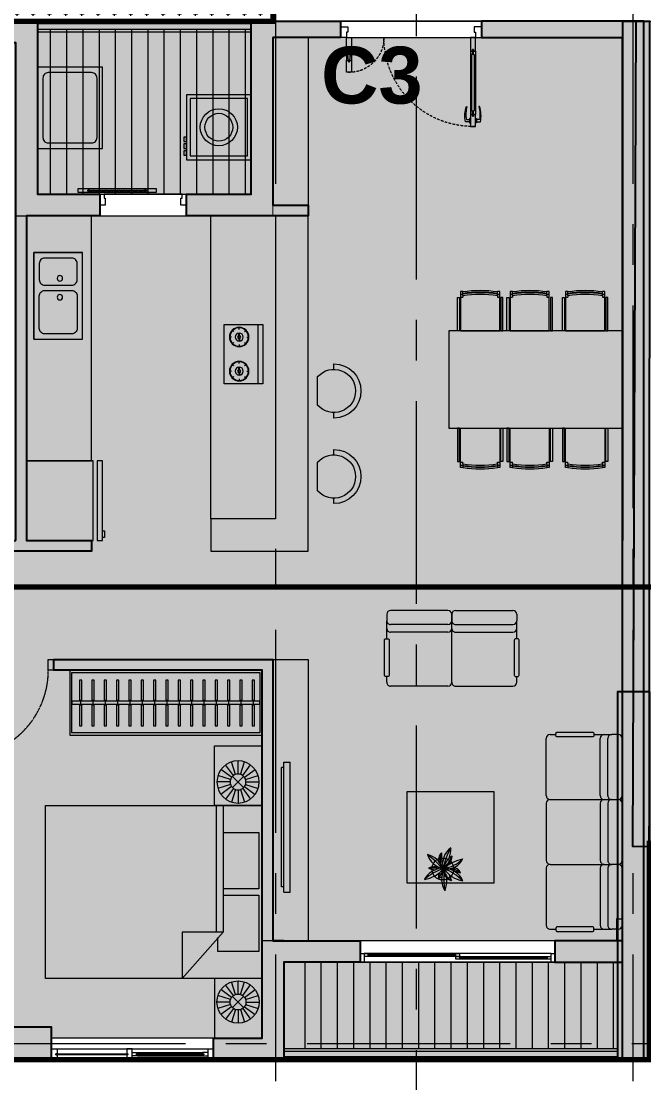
# Model space of a CAD drawing. Header units: millimetres. Extents: x -100356 to 314685, y 446 to 1273965.
# Drawn here: x 36591 to 42341, y 813655 to 823469 of the extents above; entities that cross this region are included whole.
import ezdxf
from ezdxf.enums import TextEntityAlignment as Align

# ---------------------------------------------------------------- set-up
doc = ezdxf.new("R2010")
doc.units = ezdxf.units.MM
for name, pattern in [('20180221 BF$0$Core - tb$0$HIDDEN', [0.375, 0.25, -0.125]), ('A1 - dp$0$DASHED2', [0.375, 0.25, -0.125]), ('A2 - dp$0$DASHED2', [0.375, 0.25, -0.125]), ('A2 - dp$0$HIDDEN', [0.375, 0.25, -0.125]), ('CENTER', [2, 1.25, -0.25, 0.25, -0.25]), ('Dash', [6, 3, -3]), ('gf$0$CENTER2', [28.575, 19.05, -3.175, 3.175, -3.175]), ('gf$0$Kume - Grid Line', [10.5, 6, -1.25, 2, -1.25])]:
    doc.linetypes.add(name, pattern=pattern)
for name, color, linetype, lineweight in [('20180330-Ascent Plaza-TP-Ban ve so bo$0$KÍNH', 150, 'Continuous', 9), ('@ color hatch', 7, 'Continuous', 13), ('@LOUVER', 35, 'Continuous', 13), ('A.Concrete', 7, 'Continuous', 25), ('A1 - dp$0$A.HACH 250', 250, 'Continuous', 5), ('A1 - dp$0$CUA', 5, 'Continuous', 9), ('A1 - dp$0$FURNITURE', 8, 'Continuous', 5), ('A1 - dp$0$TUONG 2', 2, 'Continuous', 25), ('A2 - dp$0$A.Door', 4, 'Continuous', 13), ('A2 - dp$0$A.HACH 250', 250, 'Continuous', 5), ('A2 - dp$0$CUA', 5, 'Continuous', 9), ('A2 - dp$0$FURNITURE', 8, 'Continuous', 5), ('A2 - dp$0$KHCUA', 3, 'Continuous', 13), ('A2 - dp$0$TUONG 2', 2, 'Continuous', 25), ('Core - tb$0$A.Concrete', 7, 'Continuous', 25), ('Core - tb$0$Hatch-wall', 251, 'Continuous', 5), ('gf$0$A.Axis', 251, 'gf$0$CENTER2', 13), ('Hatch-wall', 251, 'Continuous', 5), ('LC.HA', 250, 'Continuous', 9), ('LGI', 250, 'CENTER', 9), ('luoicot', 30, 'Continuous', 13), ('setback', 1, 'Continuous', 13), ('TEXT', 6, 'Continuous', 20), ('Text 35', 250, 'Continuous', 15), ('TXT', 1, 'Continuous', 25)]:
    doc.layers.add(name, color=color, linetype=linetype, lineweight=lineweight)
doc.layers.add('STR', color=7, linetype='Continuous')
doc.styles.add('A2 - dp$0$GHICHU-C', font='Font - TrueType - Arial.ttf', dxfattribs={"width": 0.7})
doc.styles.add('ARIAL', font='Font - TrueType - Arial Bold.ttf')
doc.styles.add('arial_eng', font='ARIALNI.TTF')

# ---------------------------------------------------------------- blocks, each defined once
blk = doc.blocks.new('SECTION SYMBOL 2')
at = {"layer": 'TXT', "linetype": '20180221 BF$0$Core - tb$0$HIDDEN', "ltscale": 300, "const_width": 50, "elevation": 0}
blk.add_lwpolyline([(76548.5, -10458.7), (-5470.1, -10458.7), (-5470.1, -5227.8), (-37733.1, -5227.8)], dxfattribs=at)
blk = doc.blocks.new('X-GRID')
at = {"layer": 'LGI', "ltscale": 1500}
for p, q in [((-8000, 49486.8), (-8000, -7272.6)), ((-10000, -7272.6), (-10000, 20900)), ((-6700, -7272.6), (-6700, 20900)), ((5008.8, 20550), (-25023.2, 20550)), ((5008.8, 11100), (-57318.6, 11100))]:
    blk.add_line(p, q, dxfattribs=at)
blk = doc.blocks.new('A$C60262ED2')
at = {"layer": 'LC.HA'}
h = blk.add_hatch(color=256, dxfattribs=at)
h.dxf.hatch_style = 1
h.paths.add_polyline_path([(17566, 34184.1), (17266, 34184.1), (17266, 30784), (17566, 30784)])
h = blk.add_hatch(color=256, dxfattribs=at)
h.dxf.hatch_style = 1
h.paths.add_polyline_path([(12039.3, 30784), (12039.3, 31084), (9539.3, 31084), (9539.3, 30784)])
at = {"layer": 'STR', "ltscale": 1000, "elevation": 0}
for points in [[(17566, 34184.1), (17266, 34184.1), (17266, 30784), (17566, 30784)], [(12039.3, 30784), (12039.3, 31084), (9539.3, 31084), (9539.3, 30784)]]:
    blk.add_lwpolyline(points, close=True, dxfattribs=at)
at = {"rotation": 180}
blk.add_blockref('X-GRID', (7408.8, 51484, 0), dxfattribs=at)
at = {"layer": 'Text 35', "ltscale": 1000, "style": 'ARIAL'}
blk.add_text('C3', height=525, dxfattribs=at).set_placement((14528.3, 39623.5, 0))
blk = doc.blocks.new('column')
at = {"layer": 'luoicot', "ltscale": 0.5}
blk.add_blockref('A$C60262ED2', (-47108.6, -40383.9, 0), dxfattribs=at)
blk = doc.blocks.new('A1 - dp$0$A$C6E1257E0')
at = {"linetype": 'Continuous'}
blk.add_lwpolyline([(30.5, 0), (64.5, 0), (64.5, 8.5), (30.5, 8.5)], close=True, dxfattribs=at)
blk.add_lwpolyline([(39, 8.5), (39, 42.5, -0.1327536), (166.5, 34), (166.5, 29.75, 0.1152164), (56, 34), (56, 8.5)], format="xyb", dxfattribs=at)
blk = doc.blocks.new('A1 - dp$0$cua vao can ho')
at = {"layer": 'A1 - dp$0$A.HACH 250', "linetype": 'A1 - dp$0$DASHED2', "ltscale": 100}
for centre, radius, start, end in [((-77.8, 0), 822.2, 88.45126, 179.99999), ((-1222.2, 0), 322.2, 0.00003, 93.95459)]:
    blk.add_arc(centre, radius, start, end, dxfattribs=at)
at = {"layer": 'A1 - dp$0$CUA'}
for p, q in [((-100, 127.8), (-100, 710.8)), ((-55.6, 127.8), (-55.6, 710.8)), ((-1244.4, 127.8), (-1244.4, 210.3)), ((-1200, 127.8), (-1200, 210.3))]:
    blk.add_line(p, q, dxfattribs=at)
for points in [[(-55.6, 821.9), (-55.6, 804.1), (-55.6, 710.8), (-72.2, 710.8), (-72.7, 726.4), (-82.8, 726.4), (-83.3, 710.8), (-100, 710.8), (-100, 821.9)], [(-72.7, 726.4), (-71.1, 676.4), (-63.9, 676.4), (-63.9, 161.1), (-71.1, 161.1), (-72.7, 111.1), (-82.8, 111.1), (-83.3, 127.8), (-84.4, 161.1), (-91.7, 161.1), (-91.7, 676.4), (-84.4, 676.4), (-82.8, 726.4)], [(-1244.4, 321.5), (-1244.4, 303.7), (-1244.4, 210.3), (-1227.8, 210.3), (-1227.3, 225.9), (-1217.2, 225.9), (-1216.7, 210.3), (-1200, 210.3), (-1200, 321.5)], [(-1227.3, 225.9), (-1228.9, 175.9), (-1236.1, 175.9), (-1236.1, 161.1), (-1228.9, 161.1), (-1227.3, 111.1), (-1217.2, 111.1), (-1216.7, 127.8), (-1215.6, 161.1), (-1208.3, 161.1), (-1208.3, 175.9), (-1215.6, 175.9), (-1217.2, 225.9)], [(-1216.7, 127.8), (-1217.2, 111.1), (-1227.3, 111.1), (-1227.8, 127.8), (-1244.4, 127.8), (-1244.4, 1.1), (-1244.4, 0), (-1200, 0), (-1200, 11.1), (-1200, 127.8)], [(-83.3, 127.8), (-82.8, 111.1), (-72.7, 111.1), (-72.2, 127.8), (-55.6, 127.8), (-55.6, 1.1), (-55.6, 0), (-100, 0), (-100, 11.1), (-100, 127.8)], [(-1233.3, -50), (-1244.4, -50), (-1244.4, 0), (-1300, 0), (-1300, -100), (-1275, -100), (-1233.3, -100)], [(-66.7, -50), (-55.6, -50), (-55.6, 0), (0, 0), (0, -100), (-25, -100), (-66.7, -100)]]:
    blk.add_lwpolyline(points, close=True, dxfattribs=at)
blk.add_lwpolyline([(-1244.4, 0), (-55.6, 0)], dxfattribs=at)
at = {"layer": 'A1 - dp$0$CUA', "yscale": 1.111111111007631, "zscale": 1.111111111007631}
for p, xscale, rotation in [((-100, 821.9), -1.111111111007631, 89.99998306033208), ((-55.6, 821.9), 1.111111111007631, 269.9999830603322)]:
    blk.add_blockref('A1 - dp$0$A$C6E1257E0', p, dxfattribs=dict(at, xscale=xscale, rotation=rotation))
blk = doc.blocks.new('*U74')
for p, q in [((50, 0), (1263, 0)), ((100, 0), (100, -30)), ((1213, 0), (1213, -30)), ((1263, 0), (1263, -30)), ((50, -30), (1263, -30)), ((1213, -35), (1213, -65)), ((1213, -35), (2425, -35)), ((1213, -65), (2425, -65)), ((1263, -35), (1263, -65)), ((2375, -35), (2375, -65))]:
    blk.add_line(p, q)
at = {"color": 8}
for p, q in [((100, -15), (1213, -15)), ((1263, -50), (2375, -50))]:
    blk.add_line(p, q, dxfattribs=at)
for points in [[(0, 0), (50, 0), (50, -110), (0, -110)], [(2425, 0), (2475, 0), (2475, -110), (2425, -110)]]:
    blk.add_lwpolyline(points, close=True)
for points in [[(2425, 0), (50, 0)], [(2425, -110), (50, -110)]]:
    blk.add_lwpolyline(points)
at = {"layer": 'A2 - dp$0$KHCUA', "style": 'A2 - dp$0$GHICHU-C', "flags": 1}
for tag, p in [('KICH_THUOC', (450, -300)), ('TEN_CUA', (450, -184)), ('QUI_CACH', (450, -421))]:
    blk.add_attdef(tag, text='', height=50, dxfattribs=at).set_placement(p, align=Align.MIDDLE)
blk = doc.blocks.new('*U277')
at = {"layer": 'A2 - dp$0$FURNITURE'}
for p, q in [((0, 100), (3075, 100)), ((0, 75), (3075, 75)), ((0, 25), (3075, 25)), ((0, 0), (3075, 0))]:
    blk.add_line(p, q, dxfattribs=at)
blk = doc.blocks.new('*U70')
at = {"layer": 'A2 - dp$0$FURNITURE'}
for points in [[(0, 600), (0, 0), (1777.1, 0), (1777.1, 600)], [(1757.1, 580), (1757.1, 20), (20, 20), (20, 580)]]:
    blk.add_lwpolyline(points, close=True, dxfattribs=at)
at = {"layer": 'A2 - dp$0$FURNITURE', "ltscale": 6}
for points in [[(91.1, 313.1), (91.1, 515.2), (69.1, 515.2), (69.1, 313.1)], [(205.1, 313.1), (205.1, 515.2), (183.1, 515.2), (183.1, 313.1)], [(319.1, 313.1), (319.1, 515.2), (297.1, 515.2), (297.1, 313.1)], [(433.1, 313.1), (433.1, 515.2), (411.1, 515.2), (411.1, 313.1)], [(547.1, 313.1), (547.1, 515.2), (525.1, 515.2), (525.1, 313.1)], [(661.1, 313.1), (661.1, 515.2), (639.1, 515.2), (639.1, 313.1)], [(775.1, 313.1), (775.1, 515.2), (753.1, 515.2), (753.1, 313.1)], [(889.1, 313.1), (889.1, 515.2), (867.1, 515.2), (867.1, 313.1)], [(1003.1, 313.1), (1003.1, 515.2), (981.1, 515.2), (981.1, 313.1)], [(1117.1, 313.1), (1117.1, 515.2), (1095.1, 515.2), (1095.1, 313.1)], [(1231.1, 313.1), (1231.1, 515.2), (1209.1, 515.2), (1209.1, 313.1)], [(1345.1, 313.1), (1345.1, 515.2), (1323.1, 515.2), (1323.1, 313.1)], [(1459.1, 313.1), (1459.1, 515.2), (1437.1, 515.2), (1437.1, 313.1)], [(1573.1, 313.1), (1573.1, 515.2), (1551.1, 515.2), (1551.1, 313.1)], [(1687.1, 313.1), (1687.1, 515.2), (1665.1, 515.2), (1665.1, 313.1)], [(69.1, 286.7), (69.1, 92.1), (91.1, 92.1), (91.1, 286.7)], [(183.1, 286.7), (183.1, 92.1), (205.1, 92.1), (205.1, 286.7)], [(297.1, 286.7), (297.1, 92.1), (319.1, 92.1), (319.1, 286.7)], [(411.1, 286.7), (411.1, 92.1), (433.1, 92.1), (433.1, 286.7)], [(525.1, 286.7), (525.1, 92.1), (547.1, 92.1), (547.1, 286.7)], [(639.1, 286.7), (639.1, 92.1), (661.1, 92.1), (661.1, 286.7)], [(753.1, 286.7), (753.1, 92.1), (775.1, 92.1), (775.1, 286.7)], [(867.1, 286.7), (867.1, 92.1), (889.1, 92.1), (889.1, 286.7)], [(981.1, 286.7), (981.1, 92.1), (1003.1, 92.1), (1003.1, 286.7)], [(1095.1, 286.7), (1095.1, 92.1), (1117.1, 92.1), (1117.1, 286.7)], [(1209.1, 286.7), (1209.1, 92.1), (1231.1, 92.1), (1231.1, 286.7)], [(1323.1, 286.7), (1323.1, 92.1), (1345.1, 92.1), (1345.1, 286.7)], [(1437.1, 286.7), (1437.1, 92.1), (1459.1, 92.1), (1459.1, 286.7)], [(1551.1, 286.7), (1551.1, 92.1), (1573.1, 92.1), (1573.1, 286.7)], [(1665.1, 286.7), (1665.1, 92.1), (1687.1, 92.1), (1687.1, 286.7)]]:
    blk.add_lwpolyline(points, dxfattribs=at)
for points in [[(1757.1, 286.7), (1757.1, 313.1), (20, 313.1), (20, 286.7)], [(82.7, 319.2), (78.3, 319.2), (78.3, 280.4), (82.7, 280.4)], [(196.7, 319.2), (192.3, 319.2), (192.3, 280.4), (196.7, 280.4)], [(310.7, 319.2), (306.3, 319.2), (306.3, 280.4), (310.7, 280.4)], [(424.7, 319.2), (420.3, 319.2), (420.3, 280.4), (424.7, 280.4)], [(538.7, 319.2), (534.3, 319.2), (534.3, 280.4), (538.7, 280.4)], [(652.7, 319.2), (648.3, 319.2), (648.3, 280.4), (652.7, 280.4)], [(766.7, 319.2), (762.3, 319.2), (762.3, 280.4), (766.7, 280.4)], [(880.7, 319.2), (876.3, 319.2), (876.3, 280.4), (880.7, 280.4)], [(994.7, 319.2), (990.3, 319.2), (990.3, 280.4), (994.7, 280.4)], [(1108.7, 319.2), (1104.3, 319.2), (1104.3, 280.4), (1108.7, 280.4)], [(1222.7, 319.2), (1218.3, 319.2), (1218.3, 280.4), (1222.7, 280.4)], [(1336.7, 319.2), (1332.3, 319.2), (1332.3, 280.4), (1336.7, 280.4)], [(1450.7, 319.2), (1446.3, 319.2), (1446.3, 280.4), (1450.7, 280.4)], [(1564.7, 319.2), (1560.3, 319.2), (1560.3, 280.4), (1564.7, 280.4)], [(1678.7, 319.2), (1674.3, 319.2), (1674.3, 280.4), (1678.7, 280.4)]]:
    blk.add_lwpolyline(points, close=True, dxfattribs=at)
blk = doc.blocks.new('A2 - dp$0$Bed 1600')
at = {"linetype": 'Continuous'}
for p, q in [((2, -80), (2, 0)), ((2, 0), (66, 0)), ((66, 0), (66, -80)), ((12, -1.2), (32.8, -1.2)), ((12, -14.4), (12, -1.2)), ((32.8, -1.2), (32.8, -14.4)), ((35.2, -1.2), (56, -1.2)), ((35.2, -14.4), (35.2, -1.2)), ((56, -1.2), (56, -16.4)), ((2, -14.4), (48.8, -14.4)), ((66, -29.6), (48.8, -14.4)), ((48.8, -14.4), (48.8, -29.6)), ((48.8, -16.8), (2, -16.8)), ((56, -16.4), (50.8, -16.4)), ((48.8, -29.6), (66, -29.6)), ((66, -80), (2, -80))]:
    blk.add_line(p, q, dxfattribs=at)
blk = doc.blocks.new('*U73')
at = {"layer": 'A2 - dp$0$FURNITURE'}
for p, q in [((550, 0), (0, 0)), ((0, 0), (0, -439)), ((550, -439), (550, 0)), ((174.4, -163.3), (102.7, -64.6)), ((194.8, -152.9), (157.1, -36.9)), ((217.4, -149.3), (217.4, -27.3)), ((240, -152.9), (277.7, -36.9)), ((260.4, -163.3), (332.1, -64.6)), ((147.8, -199.9), (31.8, -162.2)), ((158.2, -179.5), (59.5, -107.8)), ((165.6, -170.7), (269.1, -274.2)), ((269.1, -170.7), (165.6, -274.2)), ((276.6, -179.5), (375.2, -107.8)), ((287, -199.9), (402.9, -162.2)), ((144.2, -222.5), (22.2, -222.5)), ((147.8, -245.1), (31.8, -282.8)), ((158.2, -265.5), (59.5, -337.2)), ((174.4, -281.7), (102.7, -380.3)), ((194.8, -292.1), (157.1, -408)), ((240, -292.1), (277.7, -408)), ((260.4, -281.7), (332.1, -380.3)), ((276.6, -265.5), (375.2, -337.2)), ((287, -245.1), (402.9, -282.8)), ((290.5, -222.5), (412.5, -222.5)), ((217.4, -295.6), (217.4, -417.6)), ((217.4, -295.6), (217.4, -417.6)), ((0, -439), (550, -439))]:
    blk.add_line(p, q, dxfattribs=at)
for radius in [195.1, 73.2]:
    blk.add_circle((217.4, -222.5), radius, dxfattribs=at)
blk = doc.blocks.new('*U75')
for points in [[(0, 100), (50, 100), (50, 0), (0, 0)], [(850, 100), (900, 100), (900, 0), (850, 0)], [(50, 0), (100, 0), (100, -800), (50, -800)]]:
    blk.add_lwpolyline(points, close=True)
at = {"linetype": 'A2 - dp$0$HIDDEN'}
blk.add_arc((50, 0), 800, 270, 0, dxfattribs=at)
blk = doc.blocks.new('A2 - dp$0$bep')
at = {"layer": 'A2 - dp$0$FURNITURE'}
for p, q in [((0, 358.3), (0, 0)), ((549, 358.3), (0, 358.3)), ((116.8, 289.8), (116.8, 313.2)), ((432.3, 289.8), (432.3, 313.2)), ((549, 0), (549, 358.3)), ((46.6, 219.6), (23.2, 219.6)), ((67.2, 269.2), (50.6, 285.8)), ((102.7, 223.6), (80.1, 223.6)), ((102.7, 215.5), (80.1, 215.5)), ((130.9, 223.6), (153.5, 223.6)), ((130.9, 215.5), (153.5, 215.5)), ((166.4, 269.2), (183, 285.8)), ((187, 219.6), (210.4, 219.6)), ((362.1, 219.6), (338.6, 219.6)), ((382.6, 269.2), (366.1, 285.8)), ((418.1, 223.6), (395.6, 223.6)), ((418.1, 215.5), (395.6, 215.5)), ((446.4, 223.6), (468.9, 223.6)), ((446.4, 215.5), (468.9, 215.5)), ((481.9, 269.2), (498.4, 285.8)), ((502.4, 219.6), (525.9, 219.6)), ((67.2, 170), (50.6, 153.4)), ((116.8, 149.4), (116.8, 126)), ((166.4, 170), (183, 153.4)), ((382.6, 170), (366.1, 153.4)), ((432.3, 149.4), (432.3, 126)), ((481.9, 170), (498.4, 153.4)), ((549, 45), (0, 45)), ((0, 0), (549, 0))]:
    blk.add_line(p, q, dxfattribs=at)
for centre, radius in [((116.8, 219.6), 90), ((116.8, 219.6), 85.5), ((432.3, 219.6), 90), ((432.3, 219.6), 85.5), ((116.8, 219.6), 36.9), ((116.8, 219.6), 14.7), ((116.8, 219.6), 8.24), ((432.3, 219.6), 36.9), ((432.3, 219.6), 14.7), ((432.3, 219.6), 8.24)]:
    blk.add_circle(centre, radius, dxfattribs=at)
blk = doc.blocks.new('A2 - dp$0$A$C4E823157')
at = {"layer": 'A2 - dp$0$FURNITURE'}
for p, q in [((-600.2, 20), (-600.2, 80)), ((-600.2, 80), (599.8, 80)), ((-600.2, 20), (599.8, 20)), ((-550.8, 20), (-550.8, 0)), ((-550.8, 0), (550.8, 0)), ((550.8, 20), (550.8, 0)), ((599.8, 20), (599.8, 80))]:
    blk.add_line(p, q, dxfattribs=at)
blk = doc.blocks.new('*U410')
at = {"layer": 'A2 - dp$0$A.Door'}
for p, q in [((117.5, 379.6), (117.5, 899.6)), ((152.5, 899.6), (152.5, 379.6)), ((100, 40), (100, 760))]:
    blk.add_line(p, q, dxfattribs=at)
for points in [[(152.5, 999.6), (152.5, 899.6), (140, 899.6), (140, 909.6), (130, 909.6), (130, 899.6), (117.5, 899.6), (117.5, 999.6)], [(100, 800), (100, 760), (65, 760), (65, 750), (0, 750), (0, 800)], [(130, 379.6), (130, 369.6), (140, 369.6), (140, 379.6), (152.5, 379.6), (152.5, 279.6), (117.5, 279.6), (117.5, 379.6)], [(65, 50), (65, 40), (100, 40), (100, 0), (0, 0), (0, 50)]]:
    blk.add_lwpolyline(points, close=True, dxfattribs=at)
at = {"layer": 'A2 - dp$0$A.HACH 250', "linetype": 'A2 - dp$0$DASHED2'}
blk.add_lwpolyline([(130, 909.6), (140, 909.6), (140, 369.6), (130, 369.6)], close=True, dxfattribs=at)
blk = doc.blocks.new('A2 - dp$0$mb-tulanh700x735')
for p, q in [((368.4, 700), (-368.4, 700)), ((-368.4, 700), (-368.4, 650.9)), ((279.3, 700), (279.3, 720.2)), ((279.3, 720.2), (339.9, 720.2)), ((339.9, 700), (279.3, 700)), ((339.9, 720.2), (339.9, 700)), ((368.4, 650.9), (368.4, 700)), ((-368.4, 650.9), (368.4, 650.9)), ((368.4, 614), (-368.4, 614)), ((-368.4, 614), (-368.4, 0)), ((368.4, 0), (368.4, 614)), ((-368.4, 0), (368.4, 0))]:
    blk.add_line(p, q)
blk = doc.blocks.new('A2 - dp$0$crua 450x830')
at = {"layer": 'A2 - dp$0$FURNITURE'}
blk.add_lwpolyline([(400, 10), (-400, 10), (-400, 460), (400, 460)], close=True, dxfattribs=at)
blk.add_lwpolyline([(-400, 10), (400, 10), (400, 460)], dxfattribs=at)
for points in [[(-300, 60), (0, 60, 0.414214), (50, 110), (50, 360, 0.414214), (0, 410), (-300, 410, 0.414214), (-350, 360), (-350, 110, 0.414214)], [(100, 110), (100, 360, -0.414214), (150, 410), (300, 410, -0.414214), (350, 360), (350, 110, -0.414214), (300, 60), (150, 60, -0.414214)]]:
    blk.add_lwpolyline(points, format="xyb", close=True, dxfattribs=at)
for centre in [(-12.5, 250), (162.5, 250)]:
    blk.add_circle(centre, 25, dxfattribs=at)
blk = doc.blocks.new('A2 - dp$0$CT3 MBT 11-31$0$ghe bar')
at = {"layer": 'A2 - dp$0$FURNITURE'}
for p, q in [((-250, -250), (-200, -250)), ((200, -250), (250, -250)), ((-132.3, -400), (132.3, -400))]:
    blk.add_line(p, q, dxfattribs=at)
for radius, start, end in [(250, 0, 180), (200, 311.40962, 228.59038)]:
    blk.add_arc((0, -250), radius, start, end, dxfattribs=at)
blk = doc.blocks.new('A2 - dp$0$1012')
for p, q in [((397, 222), (71, 222)), ((71, 222), (71, 202)), ((397, 202), (397, 222)), ((397, 192), (13, 192)), ((13, 192), (13, 169)), ((52, 169), (13, 169)), ((36, 169), (36, 192)), ((52, 169), (67, 169)), ((67, 169), (67, 192)), ((71, 202), (397, 202)), ((397, -192), (397, 192)), ((52, -169), (13, -169)), ((13, -169), (13, -192)), ((13, -192), (397, -192)), ((36, -192), (36, -169)), ((52, -169), (67, -169)), ((67, -192), (67, -169)), ((71, -202), (397, -202)), ((71, -222), (71, -202)), ((397, -202), (397, -222)), ((397, -222), (71, -222))]:
    blk.add_line(p, q)
at = {"extrusion": (0, 0, -1)}
for centre, major_axis, start_param, end_param in [((1073, 0), (759, 759), 3.768877, 4.085105), ((1073, 0), (748, 748), 3.766561, 4.087421), ((1094, 0), (759, 759), 3.768877, 4.085105), ((1094, 0), (748, 748), 3.766561, 4.087421)]:
    blk.add_ellipse(centre, major_axis=major_axis, ratio=1, start_param=start_param, end_param=end_param, dxfattribs=at)
blk = doc.blocks.new('A2 - dp$0$ban an 6')
at = {"layer": 'A2 - dp$0$FURNITURE'}
blk.add_lwpolyline([(1600, 0), (0, 0), (0, -900), (1600, -900)], close=True, dxfattribs=at)
at = {"layer": 'A2 - dp$0$FURNITURE', "extrusion": (2.97971e-18, 2.40137e-28, -1), "xscale": 0.9444444444444444, "yscale": 0.9444444444444444, "zscale": -0.9444444444444444, "rotation": 270}
for p in [(-341.9, 375.3), (-853.5, 375.3), (-1311.6, 375.3)]:
    blk.add_blockref('A2 - dp$0$1012', p, dxfattribs=at)
at = {"layer": 'A2 - dp$0$FURNITURE', "xscale": 0.9444444444444444, "yscale": 0.9444444444444444, "zscale": 0.9444444444444444, "rotation": 90}
for p in [(341.9, -1275.3), (853.5, -1275.3), (1311.6, -1275.3)]:
    blk.add_blockref('A2 - dp$0$1012', p, dxfattribs=at)
blk = doc.blocks.new('*U65')
at = {"layer": 'A2 - dp$0$FURNITURE'}
for p, q in [((550, 0), (0, 0)), ((0, 0), (0, -439)), ((550, -439), (550, 0)), ((174.4, -163.3), (102.7, -64.6)), ((194.8, -152.9), (157.1, -36.9)), ((217.4, -149.3), (217.4, -27.3)), ((240, -152.9), (277.7, -36.9)), ((260.4, -163.3), (332.1, -64.6)), ((147.8, -199.9), (31.8, -162.2)), ((158.2, -179.5), (59.5, -107.8)), ((165.6, -170.7), (269.1, -274.2)), ((269.1, -170.7), (165.6, -274.2)), ((276.6, -179.5), (375.2, -107.8)), ((287, -199.9), (402.9, -162.2)), ((144.2, -222.5), (22.2, -222.5)), ((147.8, -245.1), (31.8, -282.8)), ((158.2, -265.5), (59.5, -337.2)), ((174.4, -281.7), (102.7, -380.3)), ((194.8, -292.1), (157.1, -408)), ((240, -292.1), (277.7, -408)), ((260.4, -281.7), (332.1, -380.3)), ((276.6, -265.5), (375.2, -337.2)), ((287, -245.1), (402.9, -282.8)), ((290.5, -222.5), (412.5, -222.5)), ((217.4, -295.6), (217.4, -417.6)), ((217.4, -295.6), (217.4, -417.6)), ((0, -439), (550, -439))]:
    blk.add_line(p, q, dxfattribs=at)
for radius in [195.1, 73.2]:
    blk.add_circle((217.4, -222.5), radius, dxfattribs=at)
blk = doc.blocks.new('*U575')
at = {"layer": 'A2 - dp$0$A.Door', "ltscale": 0.5}
for p, q in [((1400, 65), (2000, 65)), ((1400, 35), (2000, 35))]:
    blk.add_line(p, q, dxfattribs=at)
for points in [[(605.6, 0), (2100, 0), (2100, 100), (605.6, 100)], [(2050, 100), (2050, 0), (2100, 0), (2100, 100)]]:
    blk.add_lwpolyline(points, close=True, dxfattribs=at)
for points in [[(655.6, 55), (655.6, 100), (605.6, 100), (605.6, 0), (655.6, 0), (655.6, 45), (645.6, 45), (645.6, 55), (655.6, 55)], [(1300, 55), (1300, 100), (1350, 100), (1350, 0), (1300, 0), (1300, 45), (1310, 45), (1310, 55), (1300, 55)], [(1400, 55), (1400, 65), (1350, 65), (1350, 35), (1400, 35), (1400, 45), (1390, 45), (1390, 55), (1400, 55)], [(2000, 55), (2000, 65), (2050, 65), (2050, 35), (2000, 35), (2000, 45), (2010, 45), (2010, 55), (2000, 55)]]:
    blk.add_lwpolyline(points, dxfattribs=at)
at = {"layer": 'A2 - dp$0$A.HACH 250', "ltscale": 0.5}
for points in [[(645.6, 45), (1310, 45), (1310, 55), (645.6, 55)], [(1390, 45), (2010, 45), (2010, 55), (1390, 55)]]:
    blk.add_lwpolyline(points, close=True, dxfattribs=at)
blk = doc.blocks.new('*U411')
at = {"layer": 'A2 - dp$0$FURNITURE'}
for p, q in [((0, 100), (1975, 100)), ((0, 75), (1975, 75)), ((0, 25), (1975, 25)), ((0, 0), (1975, 0))]:
    blk.add_line(p, q, dxfattribs=at)
blk = doc.blocks.new('A2 - dp$0$MBMAYGIAT')
at = {"layer": 'A2 - dp$0$FURNITURE', "linetype": 'ByBlock'}
for points in [[(0, -350), (700, -350), (700, 350), (0, 350)], [(40, -310), (660, -310), (660, 310), (40, 310)], [(700, 253), (726, 253), (726, 300), (700, 300)], [(700, 180), (726, 180), (726, 228), (700, 228)], [(700, 108), (726, 108), (726, 155), (700, 155)]]:
    blk.add_lwpolyline(points, close=True, dxfattribs=at)
for radius in [200, 150]:
    blk.add_circle((350, 0), radius, dxfattribs=at)
blk = doc.blocks.new('3B1b')
at = {"layer": '@ color hatch', "ltscale": 0.5}
h = blk.add_hatch(color=51, dxfattribs=at)
h.dxf.hatch_style = 1
h.paths.add_polyline_path([(199.9, 9302.9), (199.9, 6902.9), (899.9, 6902.9), (899.9, 6402.9), (199.9, 6402.9), (199.9, 202.9), (2130.4, 202.9), (2130.4, 303), (4630.4, 303), (4630.4, 202.9), (6574.9, 202.9), (6574.9, 1102.9), (9849.9, 1102.9), (9849.9, 1302.9), (9899.9, 1302.9), (9899.9, 7102.9), (9899.9, 7102.8), (9899.8, 9452.9), (6674.9, 9452.9), (6674.9, 7802.9), (4299.9, 7802.9), (4299.9, 9402.9), (2500.2, 9402.9), (2500.2, 9302.9)])
h.paths.add_polyline_path([(6474.9, 8002.9), (4499.9, 8002.9), (4499.9, 9602.9), (6474.9, 9602.9)])
h.paths.add_polyline_path([(6774.9, 2.9), (9857.2, 2.9), (9857.2, 902.9), (6774.9, 902.9)])
at = {"layer": 'A2 - dp$0$A.HACH 250'}
h = blk.add_hatch(dxfattribs=at)
h.set_pattern_fill('_USER', color=256, scale=150, angle=450, pattern_type=0)
h.set_pattern_definition([(90, (-221887.65, 70299.14), (-150, 5e-14), [])])
h.paths.add_polyline_path([(4499.6, 9528.9), (4500.1, 8002.9), (6500.4, 8002.9), (6499.9, 9528.9)])
h = blk.add_hatch(dxfattribs=at)
h.set_pattern_fill('_USER', color=256, scale=150, angle=450, pattern_type=0)
h.set_pattern_definition([(90, (-218487.64, 61673.14), (-150, 5e-14), [])])
h.paths.add_polyline_path([(6899.6, 902.9), (6900.1, 102.9), (9850.1, 102.9), (9849.6, 902.9)])
at = {"layer": 'Hatch-wall', "ltscale": 0.5}
h = blk.add_hatch(color=256, dxfattribs=at)
h.dxf.hatch_style = 1
h.paths.add_polyline_path([(6674.9, 3602.9), (6674.9, 1102.9), (7479.9, 1102.9), (7479.9, 902.9), (6774.9, 902.9), (6774.9, 2.9), (6124.9, 2.9), (6124.9, 202.9), (6574.9, 202.9), (6574.9, 3602.9), (4649.9, 3602.9), (4649.9, 3702.9), (6674.9, 3702.9)])
h.paths.add_polyline_path([(9899.9, 9452.9), (9899.9, 1102.9), (9279.9, 1102.9), (9279.9, 902.9), (9899.9, 902.9), (9899.9, 3), (10099.9, 3), (10099.9, 9602.9), (8599.9, 9602.9), (8599.9, 9452.9)])
h.paths.add_polyline_path([(6674.9, 9452.9), (6674.9, 7902.9), (6999.9, 7902.9), (6999.9, 7802.9), (5874.9, 7802.9), (5874.9, 8002.9), (6474.9, 8002.9), (6474.9, 9602.9), (6574.9, 9602.9), (7299.9, 9602.9), (7299.9, 9452.9)])
h.paths.add_polyline_path([(4299.9, 4802.9), (4299.9, 9402.9), (199.9, 9402.9), (199.9, 9102.9), (-0.1, 9102.9), (-0.1, 9602.9), (4499.9, 9602.9), (4499.9, 8002.9), (5074.9, 8002.9), (5074.9, 7802.9), (4399.9, 7802.9), (4399.9, 4802.9), (4999.9, 4802.9), (4999.9, 4702.9), (4199.9, 4702.9), (4199.9, 4802.9)])
h.paths.add_polyline_path([(3099.9, 6402.9), (3099.9, 6302.9), (3199.9, 6302.9), (3199.9, 6502.9), (199.9, 6502.9), (199.9, 7002.9), (-0.1, 7002.9), (-0.1, 6202.9), (199.9, 6202.9), (199.9, 6402.9)])
h.paths.add_polyline_path([(-0.1, 3102.9), (2499.9, 3102.9), (2499.9, 3902.9), (2599.9, 3902.9), (2599.9, 3702.9), (2649.9, 3702.9), (2649.9, 3602.9), (2599.9, 3602.9), (2599.9, 3002.9), (199.9, 3002.9), (199.9, 2502.9), (-0.1, 2502.9)])
h.paths.add_polyline_path([(3699.9, 3602.9), (3699.9, 202.9), (3699.9, 2.9), (3599.9, 2.9), (3599.9, 2.9), (-0.1, 2.9), (-0.1, 802.9), (199.9, 802.9), (199.9, 202.9), (3599.9, 202.9), (3599.9, 3602.9), (3549.9, 3602.9), (3549.9, 3702.9), (3749.9, 3702.9), (3749.9, 3602.9)])
h.paths.add_polyline_path([(3099.9, 5552.9), (3099.9, 4803), (2699.9, 4803), (199.9, 4802.9), (199.9, 5502.9), (-0.1, 5502.9), (-0.1, 3903), (199.9, 3902.9), (199.9, 4702.9), (2499.9, 4702.9), (2499.9, 4652.9), (2599.9, 4652.9), (2599.9, 4702.9), (3299.9, 4702.9), (3299.9, 4802.9), (3199.9, 4802.9), (3199.9, 5552.9)])
h.paths.add_polyline_path([(3099.9, 4803), (2799.9, 4803), (2799.9, 4802.9), (3099.9, 4802.9)], flags=16)
h = blk.add_hatch(color=256, dxfattribs=at)
h.dxf.hatch_style = 1
h.paths.add_polyline_path([(6674.9, 3602.9), (6674.9, 1102.9), (7479.9, 1102.9), (7479.9, 902.9), (6774.9, 902.9), (6774.9, 2.9), (6124.9, 2.9), (6124.9, 202.9), (6574.9, 202.9), (6574.9, 3602.9), (4649.9, 3602.9), (4649.9, 3702.9), (6674.9, 3702.9)])
at = {"layer": '@ color hatch', "color": 7, "linetype": 'Dash', "ltscale": 10, "const_width": 10, "elevation": 0}
for points in [[(6474.9, 8002.9), (4499.9, 8002.9), (4499.9, 9602.9), (6474.9, 9602.9)], [(199.9, 9302.9), (199.9, 6902.9), (899.9, 6902.9), (899.9, 6402.9), (199.9, 6402.9), (199.9, 202.9), (2130.4, 202.9), (2130.4, 303), (4630.4, 303), (4630.4, 202.9), (6574.9, 202.9), (6574.9, 1102.9), (9849.9, 1102.9), (9849.9, 1302.9), (9899.9, 1302.9), (9899.9, 7102.9), (9899.9, 7102.8), (9899.8, 9452.9), (6674.9, 9452.9), (6674.9, 7802.9), (4299.9, 7802.9), (4299.9, 9402.9), (2500.2, 9402.9), (2500.2, 9302.9)], [(6774.9, 2.9), (9857.2, 2.9), (9857.2, 902.9), (6774.9, 902.9)]]:
    blk.add_lwpolyline(points, close=True, dxfattribs=at)
at = {"layer": 'A1 - dp$0$FURNITURE'}
for p, q in [((8291.1, 4156.3, 0), (7761.1, 4156.3, 0)), ((8361.1, 4156.3, 0), (8891.1, 4156.3, 0)), ((7726.1, 4121.3, 0), (7726.1, 4060, 0)), ((7726.1, 3894.9, 0), (7726.1, 4060, 0)), ((8291.1, 4025, 0), (7761.1, 4025, 0)), ((8326.1, 3491.3, 0), (8326.1, 4121.3, 0)), ((8326.1, 4121.3, 0), (8326.1, 4060, 0)), ((8326.1, 3491.3, 0), (8326.1, 4060, 0)), ((8361.1, 4025, 0), (8891.1, 4025, 0)), ((8926.1, 4121.3, 0), (8926.1, 4060, 0)), ((8926.1, 3894.9, 0), (8926.1, 4060, 0)), ((8291.1, 3955, 0), (7761.1, 3955, 0)), ((8361.1, 3955, 0), (8891.1, 3955, 0)), ((7726.1, 3491.3, 0), (7726.1, 3544.9, 0)), ((8926.1, 3491.3, 0), (8926.1, 3544.9, 0)), ((8291.1, 3456.3, 0), (7761.1, 3456.3, 0)), ((8361.1, 3456.3, 0), (8891.1, 3456.3, 0)), ((9199.9, 2443.5, 0), (9199.9, 2973.5, 0)), ((9234.9, 3008.5, 0), (9288.4, 3008.5, 0)), ((9638.4, 3008.5, 0), (9803.6, 3008.5, 0)), ((9698.6, 2443.5, 0), (9698.6, 2973.5, 0)), ((9768.6, 2443.5, 0), (9768.6, 2973.5, 0)), ((9864.9, 3008.5, 0), (9803.6, 3008.5, 0)), ((9899.9, 2443.5, 0), (9899.9, 2973.5, 0)), ((9199.9, 2373.5, 0), (9199.9, 1843.5, 0)), ((9234.9, 2408.5, 0), (9864.9, 2408.5, 0)), ((9698.6, 2373.5, 0), (9698.6, 1843.5, 0)), ((9768.6, 2373.5, 0), (9768.6, 1843.5, 0)), ((9899.9, 1843.5, 0), (9899.9, 2373.5, 0)), ((9199.9, 1773.5, 0), (9199.9, 1243.5, 0)), ((9234.9, 1808.5, 0), (9803.6, 1808.5, 0)), ((9698.6, 1773.5, 0), (9698.6, 1243.5, 0)), ((9768.6, 1773.5, 0), (9768.6, 1243.5, 0)), ((9864.9, 1808.5, 0), (9803.6, 1808.5, 0)), ((9899.9, 1773.5, 0), (9899.9, 1243.5, 0)), ((9234.9, 1208.5, 0), (9288.4, 1208.5, 0)), ((9638.4, 1208.5, 0), (9803.6, 1208.5, 0)), ((9864.9, 1208.5, 0), (9803.6, 1208.5, 0))]:
    blk.add_line(p, q, dxfattribs=at)
at = {"layer": 'A1 - dp$0$FURNITURE', "elevation": 0}
for points in [[(6674.9, 9452.9), (6999.9, 9452.9), (6999.9, 7902.9), (6674.9, 7902.9)], [(5099.9, 9177.9), (4499.9, 9177.9), (4499.9, 8427.9), (5099.9, 8427.9)], [(4399.9, 7802.9), (4399.9, 5539.8), (4999.9, 5539.8), (4999.9, 7802.9)], [(6099.9, 5003), (6099.9, 7802.9), (6699.9, 7802.9), (6699.9, 5003)], [(6674.9, 1102.9), (6674.9, 3702.9), (6999.9, 3702.9), (6999.9, 1102.9)], [(7914.1, 2483.5), (8714.1, 2483.5), (8714.1, 1633.5), (7914.1, 1633.5)]]:
    blk.add_lwpolyline(points, close=True, dxfattribs=at)
for points in [[(4999.9, 9127.9), (4599.9, 9127.9, 0.414214), (4549.9, 9077.9), (4549.9, 8527.9, 0.414214), (4599.9, 8477.9), (4999.9, 8477.9, 0.414214), (5049.9, 8527.9), (5049.9, 9077.9, 0.414214)], [(7704.2, 3558), (7704.2, 3881.8, -0.414214), (7717.3, 3894.9), (7734.8, 3894.9, -0.414214), (7747.9, 3881.8), (7747.9, 3558, -0.414214), (7734.8, 3544.9), (7717.3, 3544.9, -0.414214)], [(8947.9, 3558), (8947.9, 3881.8, 0.414214), (8934.8, 3894.9), (8917.3, 3894.9, 0.414214), (8904.2, 3881.8), (8904.2, 3558, 0.414214), (8917.3, 3544.9), (8934.8, 3544.9, 0.414214)], [(9301.6, 3030.4), (9625.3, 3030.4, -0.414214), (9638.4, 3017.3), (9638.4, 2999.8, -0.414214), (9625.3, 2986.7), (9301.6, 2986.7, -0.414214), (9288.4, 2999.8), (9288.4, 3017.3, -0.414214)], [(9301.6, 1186.7), (9625.3, 1186.7, 0.414214), (9638.4, 1199.8), (9638.4, 1217.3, 0.414214), (9625.3, 1230.4), (9301.6, 1230.4, 0.414214), (9288.4, 1217.3), (9288.4, 1199.8, 0.414214)]]:
    blk.add_lwpolyline(points, format="xyb", close=True, dxfattribs=at)
blk.add_lwpolyline([(6099.9, 5003), (6099.9, 4702.9), (6999.9, 4702.9), (6999.9, 7802.9), (6699.9, 7802.9), (6699.9, 5003), (6099.9, 5003)], dxfattribs=at)
at = {"layer": 'A1 - dp$0$FURNITURE'}
blk.add_circle((8243.4, 1765.4, 0), 100.8, dxfattribs=at)
for centre, radius, start, end in [((7761.1, 4121.3, 0), 35, 90.00002, 180.00002), ((8291.1, 4121.3, 0), 35, 0.00002, 90.00002), ((8361.1, 4121.3, 0), 35, 90.00002, 180.00002), ((8891.1, 4121.3, 0), 35, 0.00002, 90.00002), ((7761.1, 4060, 0), 35, 180.00002, 270.00002), ((8291.1, 4060, 0), 35, 270.00002, 0.00002), ((8361.1, 4060, 0), 35, 180.00002, 270.00002), ((8891.1, 4060, 0), 35, 270.00002, 0.00002), ((7761.1, 3990, 0), 35, 180.00002, 270.00002), ((8291.1, 3990, 0), 35, 270.00002, 0.00002), ((8361.1, 3990, 0), 35, 180.00002, 270.00002), ((8891.1, 3990, 0), 35, 270.00002, 0.00002), ((7761.1, 3491.3, 0), 35, 180.00002, 270.00002), ((8291.1, 3491.3, 0), 35, 270.00002, 0.00002), ((8361.1, 3491.3, 0), 35, 180.00002, 270.00002), ((8891.1, 3491.3, 0), 35, 270.00002, 0.00002), ((9234.9, 2973.5, 0), 35, 90.00002, 180.00002), ((9733.6, 2973.5, 0), 35, 90.00002, 180.00002), ((9803.6, 2973.5, 0), 35, 90.00002, 180.00002), ((9864.9, 2973.5, 0), 35, 0.00002, 90.00002), ((9234.9, 2443.5, 0), 35, 180.00002, 270.00002), ((9234.9, 2373.5, 0), 35, 90.00002, 180.00002), ((9733.6, 2443.5, 0), 35, 180.00002, 270.00002), ((9733.6, 2373.5, 0), 35, 90.00002, 180.00002), ((9803.6, 2443.5, 0), 35, 180.00002, 270.00002), ((9803.6, 2373.5, 0), 35, 90.00002, 180.00002), ((9864.9, 2443.5, 0), 35, 270.00002, 0.00002), ((9864.9, 2373.5, 0), 35, 0.00002, 90.00002), ((8298.5, 1969.2, 0), 209.1, 199.85325, 255.8716), ((8062, 1714.4, 0), 188, 18.26792, 77.75769), ((7687, 1310.6, 0), 718.7, 39.26186, 54.55366), ((8284.6, 1856.9, 0), 78.4, 131.98372, 205.47242), ((8375.6, 1853.5, 0), 155.6, 157.16006, 204.01072), ((8584.9, 1888.8, 0), 353.6, 175.92627, 194.93962), ((8430, 1810.7, 0), 187.8, 127.05263, 193.63976), ((8747.6, 1702.5, 0), 501.6, 149.27744, 171.90412), ((8182.5, 1900, 0), 147.6, 297.63912, 353.49274), ((8401.7, 1750.7, 0), 151.1, 118.67112, 171.44479), ((7982.7, 2040.1, 0), 380, 315.35274, 335.24009), ((8031.4, 1951.7, 0), 285.6, 342.14171, 1.77786), ((8247.6, 1576.9, 0), 196.5, 95.35089, 151.95162), ((8031.4, 1951.7, 0), 285.6, 278.61103, 320.85002), ((8396.5, 1307, 0), 484.9, 107.6158, 131.42556), ((8168.9, 1643.9, 0), 142, 72.60293, 113.26851), ((8182.4, 1921.8, 0), 163, 244.70445, 267.56265), ((8117.3, 493.8, 0), 1280.6, 85.49802, 90.08999), ((7913, 1893.2, 0), 360.9, 323.97578, 339.48618), ((8290.9, 1911.8, 0), 145.1, 252.56431, 340.56582), ((8107.6, 1358.5, 0), 434.7, 43.05843, 70.36824), ((8523.9, 1434, 0), 433.3, 102.82365, 128.45839), ((8204.9, 2080.5, 0), 314.4, 279.62894, 313.8517), ((8247.6, 1576.9, 0), 196.5, 23.55693, 85.59276), ((8314.5, 1638.8, 0), 128, 44.37451, 98.36115), ((8346.5, 1712.9, 0), 61.8, 15.64677, 102.64434), ((9234.9, 1843.5, 0), 35, 180.00002, 270.00002), ((9234.9, 1773.5, 0), 35, 90.00002, 180.00002), ((9733.6, 1843.5, 0), 35, 180.00002, 270.00002), ((9733.6, 1773.5, 0), 35, 90.00002, 180.00002), ((9803.6, 1843.5, 0), 35, 180.00002, 270.00002), ((9803.6, 1773.5, 0), 35, 90.00002, 180.00002), ((9864.9, 1843.5, 0), 35, 270.00002, 0.00002), ((9864.9, 1773.5, 0), 35, 0.00002, 90.00002), ((8265.1, 1691.5, 0), 62.6, 141.04443, 190.8834), ((8189.9, 1738.7, 0), 60.6, 283.02138, 317.16265), ((8448.7, 1672.5, 0), 215.8, 154.19102, 209.75888), ((8971.5, 1686.3, 0), 719.4, 173.88524, 189.76004), ((8339.8, 1743.9, 0), 86.5, 169.01234, 258.57331), ((8482.8, 1932.4, 0), 282.4, 216.01015, 258.7514), ((8062.7, 1659.2, 0), 219.7, 28.0633, 29.23028), ((8391, 1772.9, 0), 134, 184.81412, 238.0945), ((8062.7, 1659.2, 0), 219.7, 334.71962, 5.66738), ((8718.1, 1846.1, 0), 437.4, 197.54993, 205.3147), ((8044.7, 852.5, 0), 947.4, 67.585, 73.66452), ((9234.9, 1243.5, 0), 35, 180.00002, 270.00002), ((9733.6, 1243.5, 0), 35, 180.00002, 270.00002), ((9803.6, 1243.5, 0), 35, 180.00002, 270.00002), ((9864.9, 1243.5, 0), 35, 270.00002, 0.00002)]:
    blk.add_arc(centre, radius, start, end, dxfattribs=at)
at = {"layer": 'A2 - dp$0$CUA'}
blk.add_line((6124.9, 202.9, 0), (4630.4, 202.9, 0), dxfattribs=at)
at = {"layer": 'A2 - dp$0$TUONG 2', "ltscale": 0.5, "elevation": 0}
for points in [[(4299.9, 4802.9), (4299.9, 9402.9), (199.9, 9402.9), (199.9, 9102.9), (-0.1, 9102.9), (-0.1, 9602.9), (4499.9, 9602.9), (4499.9, 8002.9), (5074.9, 8002.9), (5074.9, 7802.9), (4399.9, 7802.9), (4399.9, 4802.9), (4999.9, 4802.9), (4999.9, 4702.9), (4199.9, 4702.9), (4199.9, 4802.9), (4299.9, 4802.9)], [(6674.9, 9452.9), (6674.9, 7902.9), (6999.9, 7902.9), (6999.9, 7802.9), (5874.9, 7802.9), (5874.9, 8002.9), (6474.9, 8002.9), (6474.9, 9602.9), (6574.9, 9602.9), (7299.9, 9602.9), (7299.9, 9452.9), (6674.9, 9452.9)], [(9899.9, 9452.9), (9899.9, 1102.9), (9279.9, 1102.9), (9279.9, 902.9), (9899.9, 902.9), (9899.9, 3), (10099.9, 3), (10099.9, 9602.9), (8599.9, 9602.9), (8599.9, 9452.9), (9899.9, 9452.9)], [(6674.9, 3602.9), (6674.9, 1102.9), (7479.9, 1102.9), (7479.9, 902.9), (6774.9, 902.9), (6774.9, 2.9), (6124.9, 2.9), (6124.9, 202.9), (6574.9, 202.9), (6574.9, 3602.9), (4649.9, 3602.9), (4649.9, 3702.9), (6674.9, 3702.9), (6674.9, 3602.9)], [(6574.9, 802.9), (6574.9, 802.9), (6574.9, 3602.9)], [(6774.9, 1102.9), (6774.9, 1102.9), (6674.9, 1102.9)]]:
    blk.add_lwpolyline(points, dxfattribs=at)
at = {"layer": 'A1 - dp$0$FURNITURE', "lineweight": 0, "extrusion": (5.2756e-19, -5.65041e-18, -1), "xscale": -0.8571428571428484, "yscale": 0.8571428571428487, "zscale": -0.8571428571428484, "rotation": 180.0000169396664}
blk.add_blockref('A2 - dp$0$MBMAYGIAT', (-6474.9, 8623.3, 0), dxfattribs=at)
at = {"layer": 'A1 - dp$0$FURNITURE', "ltscale": 0.5, "xscale": -1, "rotation": 270}
blk.add_blockref('A2 - dp$0$crua 450x830', (4456.5, 7063.7, 0), dxfattribs=at)
at = {"layer": 'A1 - dp$0$FURNITURE'}
for name, p, rotation in [('A2 - dp$0$ban an 6', (9899.9, 5840.1, 0), 180), ('*U70', (6574.9, 3602.9, 0), 180), ('*U73', (6574.9, 752.9, 0), 270)]:
    blk.add_blockref(name, p, dxfattribs=dict(at, rotation=rotation))
at = {"layer": 'A1 - dp$0$FURNITURE', "ltscale": 2, "xscale": -1, "rotation": 90}
blk.add_blockref('A2 - dp$0$bep', (6582.5, 6800.5, 0), dxfattribs=at)
at = {"layer": 'A1 - dp$0$FURNITURE', "xscale": -1, "rotation": 270}
for name, p in [('A2 - dp$0$CT3 MBT 11-31$0$ghe bar', (7487.8, 6185, 0)), ('A2 - dp$0$CT3 MBT 11-31$0$ghe bar', (7487.8, 5394.1, 0)), ('*U65', (6574.9, 2352.9, 0))]:
    blk.add_blockref(name, p, dxfattribs=at)
at = {"layer": 'A1 - dp$0$FURNITURE', "extrusion": (2.01955e-28, -2.97971e-18, -1), "xscale": -1, "zscale": -1, "rotation": 90}
blk.add_blockref('A2 - dp$0$mb-tulanh700x735', (-4399.9, 5171.4, 0), dxfattribs=at)
at = {"layer": 'A1 - dp$0$FURNITURE', "extrusion": (5.65041e-18, -5.2756e-19, -1), "zscale": -0.9999999999999923, "rotation": 89.9999830603336}
blk.add_blockref('A2 - dp$0$A$C4E823157', (-6754.9, 2152.9, 0), dxfattribs=at)
at = {"layer": 'A1 - dp$0$FURNITURE', "xscale": 24.99999062500365, "yscale": 24.99999062500365, "zscale": 24.99999062500365, "rotation": 270}
blk.add_blockref('A2 - dp$0$Bed 1600', (6574.9, 2402.9, 0), dxfattribs=at)
at = {"layer": 'A1 - dp$0$TUONG 2', "xscale": -1, "rotation": 180}
blk.add_blockref('A1 - dp$0$cua vao can ho', (8599.9, 9452.9, 0), dxfattribs=at)
at = {"layer": 'A2 - dp$0$A.Door', "rotation": 90}
blk.add_blockref('*U410', (5874.9, 7902.9, 0), dxfattribs=at)
at = {"layer": 'A2 - dp$0$A.Door', "xscale": 0.7272727265428539, "yscale": 0.7272727265428539, "zscale": 0.7272727265428539}
blk.add_blockref('*U74', (7479.9, 982.9, 0), dxfattribs=at)
at = {"layer": 'A2 - dp$0$CUA'}
blk.add_blockref('*U75', (3749.9, 3602.9, 0), dxfattribs=at)
at = {"layer": 'A2 - dp$0$TUONG 2', "rotation": 180}
for name, p in [('*U411', (6474.9, 9602.9, 0)), ('*U277', (9849.9, 102.9, 0))]:
    blk.add_blockref(name, p, dxfattribs=at)
at = {"layer": 'A2 - dp$0$TUONG 2', "xscale": -1, "rotation": 180}
blk.add_blockref('*U575', (4024.9, 102.9, 0), dxfattribs=at)
at = {"color": 1, "ltscale": 0.5, "style": 'arial_eng'}
blk.add_attdef('AC', (5069, 8598.6, 0), '', height=300, dxfattribs=at)
blk = doc.blocks.new('new core')
at = {"layer": 'Core - tb$0$Hatch-wall', "ltscale": 0.5}
h = blk.add_hatch(color=256, dxfattribs=at)
h.dxf.hatch_style = 1
h.paths.add_polyline_path([(-26550, 0.1), (-26800, 0.1), (-26800, -9599.9), (-26550, -9599.9)])
at = {"layer": 'Core - tb$0$A.Concrete', "ltscale": 0.5}
blk.add_lwpolyline([(-26545.1, 0.1), (-26795.1, 0.1), (-26800, -9599.9), (-26550, -9599.9), (-26545.1, -950.1)], close=True, dxfattribs=at)
blk = doc.blocks.new('gf$0$grid tower-gf')
at = {"layer": 'gf$0$A.Axis', "linetype": 'gf$0$Kume - Grid Line', "lineweight": 9, "ltscale": 100}
blk.add_line((48341.2, -0.1), (-14918.8, -0.1), dxfattribs=at)

msp = doc.modelspace()

# ---------------------------------------------------------------- hatches: boundary and pattern name
at = {"layer": '@ color hatch', "ltscale": 0.5}
h = msp.add_hatch(dxfattribs=at)
h.set_pattern_fill('CROSS', color=139, scale=300)
h.set_pattern_definition([(0, (403133.136, 611737.235), (75, 75), [37.5, -112.5]), (90, (403151.886, 611718.485), (-75, 75), [37.5, -112.5])])
h.paths.add_polyline_path([(38940.9, 824968.4), (34940.9, 824968.4), (34940.9, 823468.3), (38940.9, 823468.3)])

# ---------------------------------------------------------------- linework, layer by layer
at = {"color": 3, "linetype": 'Dash', "ltscale": 30, "const_width": 50, "elevation": 0}
msp.add_lwpolyline([(57490.9, 815768.4), (47226.2, 815768.4), (46565.9, 815768.4), (43615.9, 815768.4), (43615.9, 815868.4), (42392, 815869.1), (42391.4, 813868.4), (35840.9, 813868.4), (35840.9, 813868.4), (32240.9, 813868.4), (32240.9, 823468.4), (38915.7, 823468.4), (38915.7, 824968.4), (32240.9, 824968.4), (32240.9, 834568.4), (42090.9, 834568.3), (42090.9, 834768.3), (48840.3, 834768.4), (48840.9, 831868.4), (51040.5, 831868.4), (51040.9, 834768.4), (64240.9, 834768.4)], dxfattribs=at)
at = {"elevation": 0}
msp.add_lwpolyline([(38915.7, 824968.4), (71340.7, 825068.4), (71340.7, 817368.4), (81751.9, 817379.5), (81751.9, 814668.3), (71941.7, 814668.3), (71941.7, 801968.3), (54048.7, 801968.3), (54048.7, 803693.4), (59640.5, 803693.4), (70440.9, 803693.4), (70440.9, 808744.1), (63470.9, 808744.1), (63540.8, 820868.3), (62229.8, 820868.3), (62190.5, 820868.3), (62190.5, 823468.4), (46440.9, 823465.3), (46442.4, 815748.2), (42240.9, 815840.4), (42270.7, 823465.3), (38915.9, 823468.4)], close=True, dxfattribs=at)
at = {"layer": 'A.Concrete', "ltscale": 0.5, "elevation": 0}
msp.add_lwpolyline([(38940.9, 824968.4), (34940.9, 824968.4), (34940.9, 823468.3), (38940.9, 823468.3)], close=True, dxfattribs=at)

# ---------------------------------------------------------------- block references
at = {"layer": '20180330-Ascent Plaza-TP-Ban ve so bo$0$KÍNH', "rotation": 180}
msp.add_blockref('gf$0$grid tower-gf', (74640.7, 823468.2, 0), dxfattribs=at)
at = {"layer": '@LOUVER'}
msp.add_blockref('3B1b', (32241, 813865.4, 0), dxfattribs=at)
at = {"layer": 'A.Concrete'}
msp.add_blockref('column', (71940.7, 823468.3, 0), dxfattribs=at)
at = {"layer": 'setback'}
msp.add_blockref('new core', (68940.9, 823465.2, 0), dxfattribs=at)
at = {"layer": 'TEXT'}
msp.add_blockref('SECTION SYMBOL 2', (68940.9, 823465.3, 0), dxfattribs=at)

doc.saveas('drawing.dxf')
